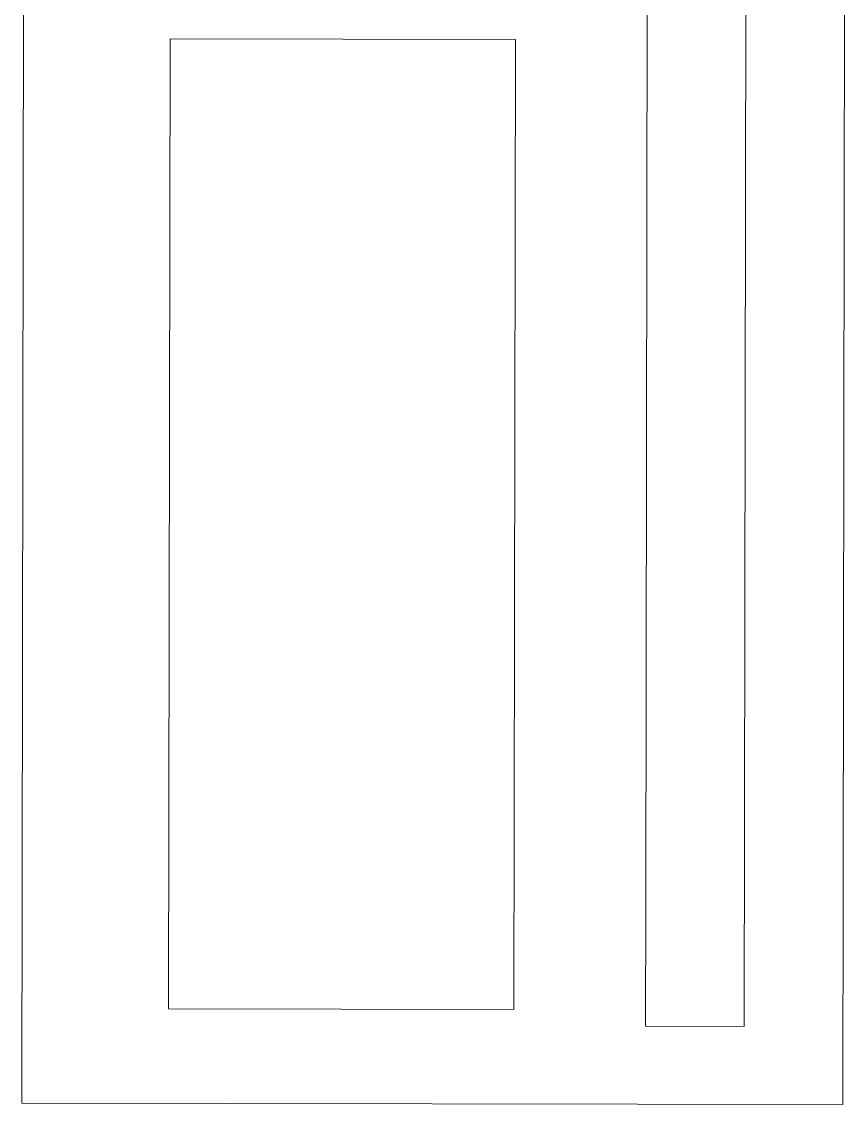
# Model space of a CAD drawing. Header units: inches. Extents: x -501855 to 57169, y -29325 to 19878.
# Drawn here: x 48336.4 to 48507.2, y -11683 to -11458.6 of the extents above; entities that cross this region are included whole.
import ezdxf

# ---------------------------------------------------------------- set-up
doc = ezdxf.new("R2010")
doc.units = ezdxf.units.IN
doc.header["$LTSCALE"] = 25
doc.header["$MEASUREMENT"] = 0
doc.linetypes.add('DASHDOT', pattern=[25.4, 12.7, -6.35, 0, -6.35])
doc.layers.add('00-Ground Floor$0$LOADING', color=253, linetype='Continuous', lineweight=5)
doc.layers.add('E-LITE-CLNG-CNDT', color=6, linetype='DASHDOT', lineweight=35)

# ---------------------------------------------------------------- blocks, each defined once
blk = doc.blocks.new('00-Ground Floor$0$workstation')
at = {"layer": '00-Ground Floor$0$LOADING'}
for p, q in [((2827.457, -1004.855, 0), (2827.383, -1049.855, 0)), ((2827.457, -1004.855, 0), (2844.457, -1004.883, 0)), ((2844.457, -1004.883, 0), (2844.383, -1049.883, 0)), ((2829.442, -1039.863, 0), (2829.498, -1006.47, 0)), ((2829.498, -1006.47, 0), (2831.541, -1006.474, 0)), ((2831.541, -1006.474, 0), (2831.537, -1008.969, 0)), ((2834.231, -1026.922, 0), (2834.264, -1006.819, 0)), ((2834.264, -1006.819, 0), (2841.415, -1006.831, 0)), ((2841.415, -1006.831, 0), (2841.382, -1026.934, 0)), ((2831.537, -1008.969, 0), (2831.485, -1039.866, 0)), ((2841.382, -1026.934, 0), (2834.231, -1026.922, 0))]:
    blk.add_line(p, q, dxfattribs=at)
blk = doc.blocks.new('00-Ground Floor')
at = {"layer": '00-Ground Floor$0$LOADING', "xscale": 10, "yscale": 10, "zscale": 10, "rotation": 180}
blk.add_blockref('00-Ground Floor$0$workstation', (76780.98, -21731.53, 0), dxfattribs=at)

msp = doc.modelspace()

# ---------------------------------------------------------------- block references
at = {"layer": 'E-LITE-CLNG-CNDT'}
msp.add_blockref('00-Ground Floor', (0, 0), dxfattribs=at)

doc.saveas('drawing.dxf')
